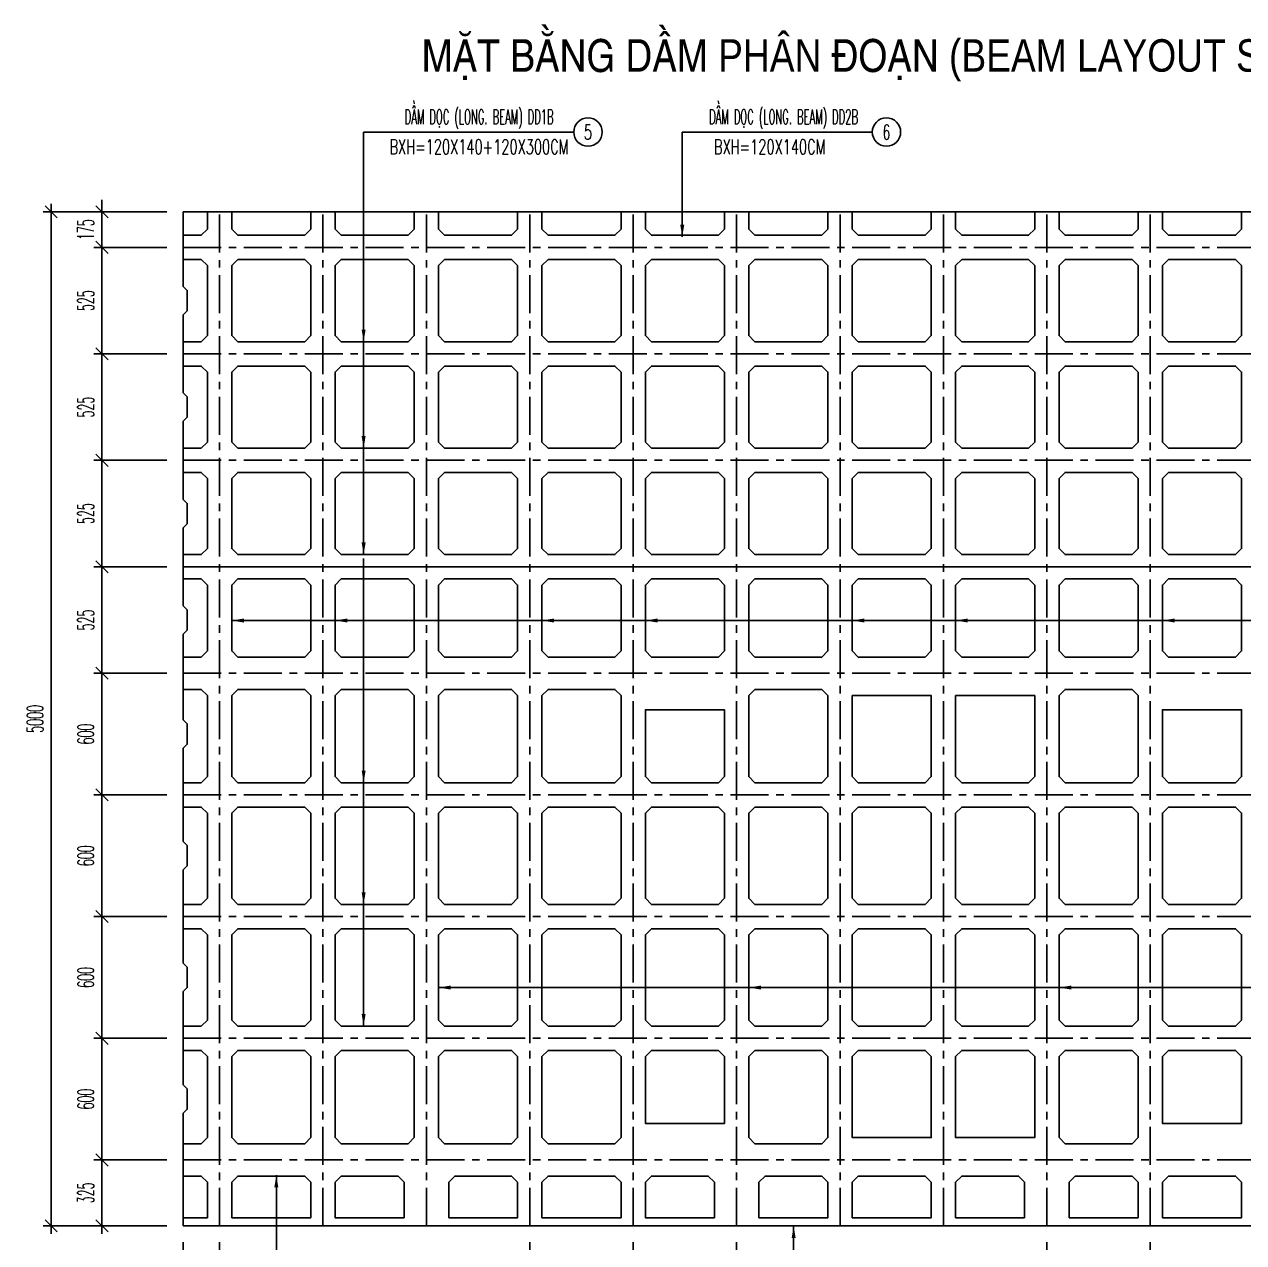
# Model space of a CAD drawing. Extents: x -687 to 941179, y -259 to 135874.
# Drawn here: x 809986 to 815998, y 95777 to 101784 of the extents above; entities that cross this region are included whole.
import ezdxf
from ezdxf.enums import TextEntityAlignment as Align

# ---------------------------------------------------------------- set-up
doc = ezdxf.new("R2010")
doc.units = 0
doc.header["$MEASUREMENT"] = 0
doc.header["$PDMODE"] = 3
doc.linetypes.add('CENTER', pattern=[2, 1.25, -0.25, 0.25, -0.25])
doc.layers.get('0').update_dxf_attribs({"color": 6, "linetype": 'CONTINUOUS'})
doc.layers.get('DEFPOINTS').update_dxf_attribs({"linetype": 'CONTINUOUS'})
for name, color, linetype in [('Khung', 1, 'CONTINUOUS'), ('Kich thuoc', 2, 'CONTINUOUS'), ('Net vang', 2, 'CONTINUOUS'), ('Text', 4, 'CONTINUOUS'), ('Tim', 8, 'CENTER')]:
    doc.layers.add(name, color=color, linetype=linetype)
doc.styles.add('Hung', font='Vharialn.ttf')
doc.styles.add('Kichthuoc', font='romans.shx', dxfattribs={"width": 0.5})
doc.styles.get("Standard").update_dxf_attribs({"font": 'vnsimpleh.shx', "width": 0.65})
doc.dimstyles.new('Dim 400', dxfattribs={"dimscale": 400, "dimtxt": 0.2, "dimasz": 0.15, "dimexe": 0.1, "dimexo": 0.2, "dimgap": 0.1, "dimtad": 1, "dimdec": 0, "dimlfac": -1, "dimzin": 0, "dimdsep": 46, "dimtxsty": 'Kichthuoc', "dimblk": 'OBLIQUE', "dimcen": 0.1, "dimdle": 0.1, "dimclrd": 2, "dimclre": 2, "dimclrt": 4, "dimadec": 0, "dimazin": 0, "dimtfac": 1, "dimtdec": 0, "dimtix": 1, "dimtmove": 2, "dimatfit": 3, "dimfxl": 1, "dimtolj": 1, "dimtzin": 0, "dimarcsym": 0})
doc.dimstyles.new('Le 400', dxfattribs={"dimscale": 400, "dimtxt": 0.2, "dimasz": 0.15, "dimexe": 0.1, "dimexo": 0.2, "dimgap": 0.1, "dimtad": 1, "dimdec": 0, "dimzin": 0, "dimdsep": 46, "dimtxsty": 'Kichthuoc', "dimblk": 'ARCHTICK', "dimcen": 0, "dimdle": 0.1, "dimclrd": 4, "dimclre": 4, "dimclrt": 256, "dimadec": 0, "dimazin": 0, "dimtfac": 1, "dimtdec": 0, "dimtix": 1, "dimtmove": 2, "dimatfit": 3, "dimfxl": 1, "dimtolj": 1, "dimtzin": 0, "dimarcsym": 0})

# ---------------------------------------------------------------- blocks, each defined once
blk = doc.blocks.new('_Oblique')
at = {"color": 0, "linetype": 'ByBlock', "lineweight": -2}
blk.add_line((-0.5, -0.5), (0.5, 0.5), dxfattribs=at)
blk = doc.blocks.new('*D264')
at = {"layer": 'DEFPOINTS', "color": 0}
for p in [(810948.1, 95859.3), (811458.1, 95437.8), (811458.1, 95178.2)]:
    blk.add_point(p, dxfattribs=at)
at = {"layer": 'Kich thuoc', "color": 2, "lineweight": -2}
for p, q in [((810948.1, 95779.3), (810948.1, 95138.2)), ((811458.1, 95357.8), (811458.1, 95138.2)), ((810908.1, 95178.2), (811498.1, 95178.2))]:
    blk.add_line(p, q, dxfattribs=at)
at = {"layer": 'Kich thuoc', "color": 2, "lineweight": -2, "xscale": 60, "yscale": 60, "zscale": 60, "rotation": 180}
blk.add_blockref('_Oblique', (810948.1, 95178.2), dxfattribs=at)
at = {"layer": 'Kich thuoc', "color": 2, "lineweight": -2, "xscale": 60, "yscale": 60, "zscale": 60}
blk.add_blockref('_Oblique', (811458.1, 95178.2), dxfattribs=at)
at = {"layer": 'Kich thuoc', "color": 4, "insert": (811203.1, 95258.2), "char_height": 80, "attachment_point": 5, "style": 'Kichthuoc'}
blk.add_mtext('\\A1;510', dxfattribs=at)
blk = doc.blocks.new('*D265')
at = {"layer": 'DEFPOINTS', "color": 0}
for p in [(810769.1, 95859.3), (810948.1, 95859.3), (810948.1, 95178.2)]:
    blk.add_point(p, dxfattribs=at)
at = {"layer": 'Kich thuoc', "color": 2, "lineweight": -2}
for p, q in [((810769.1, 95779.3), (810769.1, 95138.2)), ((810948.1, 95779.3), (810948.1, 95138.2)), ((810729.1, 95178.2), (810988.1, 95178.2))]:
    blk.add_line(p, q, dxfattribs=at)
at = {"layer": 'Kich thuoc', "color": 2, "lineweight": -2, "xscale": 60, "yscale": 60, "zscale": 60, "rotation": 180}
blk.add_blockref('_Oblique', (810769.1, 95178.2), dxfattribs=at)
at = {"layer": 'Kich thuoc', "color": 2, "lineweight": -2, "xscale": 60, "yscale": 60, "zscale": 60}
blk.add_blockref('_Oblique', (810948.1, 95178.2), dxfattribs=at)
at = {"layer": 'Kich thuoc', "color": 4, "insert": (810858.6, 95258.2), "char_height": 80, "attachment_point": 5, "style": 'Kichthuoc'}
blk.add_mtext('\\A1;179', dxfattribs=at)
blk = doc.blocks.new('*D267')
at = {"layer": 'DEFPOINTS', "color": 0}
for p in [(812478.1, 95859.3), (811968.1, 95437.8), (812478.1, 95178.2)]:
    blk.add_point(p, dxfattribs=at)
at = {"layer": 'Kich thuoc', "color": 2, "lineweight": -2}
for p, q in [((812478.1, 95779.3), (812478.1, 95138.2)), ((811968.1, 95357.8), (811968.1, 95138.2)), ((811928.1, 95178.2), (812518.1, 95178.2))]:
    blk.add_line(p, q, dxfattribs=at)
at = {"layer": 'Kich thuoc', "color": 2, "lineweight": -2, "xscale": 60, "yscale": 60, "zscale": 60, "rotation": 180}
blk.add_blockref('_Oblique', (811968.1, 95178.2), dxfattribs=at)
at = {"layer": 'Kich thuoc', "color": 2, "lineweight": -2, "xscale": 60, "yscale": 60, "zscale": 60}
blk.add_blockref('_Oblique', (812478.1, 95178.2), dxfattribs=at)
at = {"layer": 'Kich thuoc', "color": 4, "insert": (812223.1, 95258.2), "char_height": 80, "attachment_point": 5, "style": 'Kichthuoc'}
blk.add_mtext('\\A1;510', dxfattribs=at)
blk = doc.blocks.new('*D268')
at = {"layer": 'DEFPOINTS', "color": 0}
for p in [(812478.1, 95859.3), (812988.1, 95859.3), (812988.1, 95178.2)]:
    blk.add_point(p, dxfattribs=at)
at = {"layer": 'Kich thuoc', "color": 2, "lineweight": -2}
for p, q in [((812478.1, 95779.3), (812478.1, 95138.2)), ((812988.1, 95779.3), (812988.1, 95138.2)), ((812438.1, 95178.2), (813028.1, 95178.2))]:
    blk.add_line(p, q, dxfattribs=at)
at = {"layer": 'Kich thuoc', "color": 2, "lineweight": -2, "xscale": 60, "yscale": 60, "zscale": 60, "rotation": 180}
blk.add_blockref('_Oblique', (812478.1, 95178.2), dxfattribs=at)
at = {"layer": 'Kich thuoc', "color": 2, "lineweight": -2, "xscale": 60, "yscale": 60, "zscale": 60}
blk.add_blockref('_Oblique', (812988.1, 95178.2), dxfattribs=at)
at = {"layer": 'Kich thuoc', "color": 4, "insert": (812733.1, 95258.2), "char_height": 80, "attachment_point": 5, "style": 'Kichthuoc'}
blk.add_mtext('\\A1;510', dxfattribs=at)
blk = doc.blocks.new('*D269')
at = {"layer": 'DEFPOINTS', "color": 0}
for p in [(812988.1, 95859.3), (813498.1, 95859.3), (813498.1, 95178.2)]:
    blk.add_point(p, dxfattribs=at)
at = {"layer": 'Kich thuoc', "color": 2, "lineweight": -2}
for p, q in [((812988.1, 95779.3), (812988.1, 95138.2)), ((813498.1, 95779.3), (813498.1, 95138.2)), ((812948.1, 95178.2), (813538.1, 95178.2))]:
    blk.add_line(p, q, dxfattribs=at)
at = {"layer": 'Kich thuoc', "color": 2, "lineweight": -2, "xscale": 60, "yscale": 60, "zscale": 60, "rotation": 180}
blk.add_blockref('_Oblique', (812988.1, 95178.2), dxfattribs=at)
at = {"layer": 'Kich thuoc', "color": 2, "lineweight": -2, "xscale": 60, "yscale": 60, "zscale": 60}
blk.add_blockref('_Oblique', (813498.1, 95178.2), dxfattribs=at)
at = {"layer": 'Kich thuoc', "color": 4, "insert": (813243.1, 95258.2), "char_height": 80, "attachment_point": 5, "style": 'Kichthuoc'}
blk.add_mtext('\\A1;510', dxfattribs=at)
blk = doc.blocks.new('*D270')
at = {"layer": 'DEFPOINTS', "color": 0}
for p in [(813498.1, 95859.3), (814008.1, 95437.8), (814008.1, 95178.2)]:
    blk.add_point(p, dxfattribs=at)
at = {"layer": 'Kich thuoc', "color": 2, "lineweight": -2}
for p, q in [((813498.1, 95779.3), (813498.1, 95138.2)), ((814008.1, 95357.8), (814008.1, 95138.2)), ((813458.1, 95178.2), (814048.1, 95178.2))]:
    blk.add_line(p, q, dxfattribs=at)
at = {"layer": 'Kich thuoc', "color": 2, "lineweight": -2, "xscale": 60, "yscale": 60, "zscale": 60, "rotation": 180}
blk.add_blockref('_Oblique', (813498.1, 95178.2), dxfattribs=at)
at = {"layer": 'Kich thuoc', "color": 2, "lineweight": -2, "xscale": 60, "yscale": 60, "zscale": 60}
blk.add_blockref('_Oblique', (814008.1, 95178.2), dxfattribs=at)
at = {"layer": 'Kich thuoc', "color": 4, "insert": (813753.1, 95258.2), "char_height": 80, "attachment_point": 5, "style": 'Kichthuoc'}
blk.add_mtext('\\A1;510', dxfattribs=at)
blk = doc.blocks.new('*D273')
at = {"layer": 'DEFPOINTS', "color": 0}
for p in [(815028.1, 95859.3), (815538.1, 95859.3), (815538.1, 95178.2)]:
    blk.add_point(p, dxfattribs=at)
at = {"layer": 'Kich thuoc', "color": 2, "lineweight": -2}
for p, q in [((815028.1, 95779.3), (815028.1, 95138.2)), ((815538.1, 95779.3), (815538.1, 95138.2)), ((814988.1, 95178.2), (815578.1, 95178.2))]:
    blk.add_line(p, q, dxfattribs=at)
at = {"layer": 'Kich thuoc', "color": 2, "lineweight": -2, "xscale": 60, "yscale": 60, "zscale": 60, "rotation": 180}
blk.add_blockref('_Oblique', (815028.1, 95178.2), dxfattribs=at)
at = {"layer": 'Kich thuoc', "color": 2, "lineweight": -2, "xscale": 60, "yscale": 60, "zscale": 60}
blk.add_blockref('_Oblique', (815538.1, 95178.2), dxfattribs=at)
at = {"layer": 'Kich thuoc', "color": 4, "insert": (815283.1, 95258.2), "char_height": 80, "attachment_point": 5, "style": 'Kichthuoc'}
blk.add_mtext('\\A1;510', dxfattribs=at)
blk = doc.blocks.new('*D274')
at = {"layer": 'DEFPOINTS', "color": 0}
for p in [(815538.1, 95859.3), (816048.1, 95859.3), (816048.1, 95178.2)]:
    blk.add_point(p, dxfattribs=at)
at = {"layer": 'Kich thuoc', "color": 2, "lineweight": -2}
for p, q in [((815538.1, 95779.3), (815538.1, 95138.2)), ((816048.1, 95779.3), (816048.1, 95138.2)), ((815498.1, 95178.2), (816088.1, 95178.2))]:
    blk.add_line(p, q, dxfattribs=at)
at = {"layer": 'Kich thuoc', "color": 2, "lineweight": -2, "xscale": 60, "yscale": 60, "zscale": 60, "rotation": 180}
blk.add_blockref('_Oblique', (815538.1, 95178.2), dxfattribs=at)
at = {"layer": 'Kich thuoc', "color": 2, "lineweight": -2, "xscale": 60, "yscale": 60, "zscale": 60}
blk.add_blockref('_Oblique', (816048.1, 95178.2), dxfattribs=at)
at = {"layer": 'Kich thuoc', "color": 4, "insert": (815793.1, 95258.2), "char_height": 80, "attachment_point": 5, "style": 'Kichthuoc'}
blk.add_mtext('\\A1;510', dxfattribs=at)
blk = doc.blocks.new('*D263')
at = {"layer": 'DEFPOINTS', "color": 0}
for p in [(810769.1, 95859.3), (818268.1, 95859.3), (818268.1, 94928.2)]:
    blk.add_point(p, dxfattribs=at)
at = {"layer": 'Kich thuoc', "color": 2, "lineweight": -2}
for p, q in [((810769.1, 95779.3), (810769.1, 94888.2)), ((818268.1, 95779.3), (818268.1, 94888.2)), ((810729.1, 94928.2), (818308.1, 94928.2))]:
    blk.add_line(p, q, dxfattribs=at)
at = {"layer": 'Kich thuoc', "color": 2, "lineweight": -2, "xscale": 60, "yscale": 60, "zscale": 60, "rotation": 180}
blk.add_blockref('_Oblique', (810769.1, 94928.2), dxfattribs=at)
at = {"layer": 'Kich thuoc', "color": 2, "lineweight": -2, "xscale": 60, "yscale": 60, "zscale": 60}
blk.add_blockref('_Oblique', (818268.1, 94928.2), dxfattribs=at)
at = {"layer": 'Kich thuoc', "color": 4, "insert": (814518.6, 95008.2), "char_height": 80, "attachment_point": 5, "style": 'Kichthuoc'}
blk.add_mtext('\\A1;7499', dxfattribs=at)
blk = doc.blocks.new('_ArchTick')
at = {"color": 0, "linetype": 'ByBlock', "const_width": 0.15}
blk.add_lwpolyline([(-0.5, -0.5), (0.5, 0.5)], dxfattribs=at)
blk = doc.blocks.new('*D275')
at = {"layer": 'DEFPOINTS', "color": 0}
for p in [(810118.1, 100859.3), (810768.1, 100859.3), (810768.1, 95859.3)]:
    blk.add_point(p, dxfattribs=at)
at = {"layer": 'Kich thuoc', "color": 2, "lineweight": -2}
for p, q in [((810118.1, 95819.3), (810118.1, 100899.3)), ((810688.1, 100859.3), (810078.1, 100859.3)), ((810688.1, 95859.3), (810078.1, 95859.3))]:
    blk.add_line(p, q, dxfattribs=at)
at = {"layer": 'Kich thuoc', "color": 2, "lineweight": -2, "xscale": 60, "yscale": 60, "zscale": 60}
for p, rotation in [((810118.1, 100859.3), 90), ((810118.1, 95859.3), 270)]:
    blk.add_blockref('_Oblique', p, dxfattribs=dict(at, rotation=rotation))
at = {"layer": 'Kich thuoc', "color": 4, "insert": (810038.1, 98359.3), "char_height": 80, "attachment_point": 5, "rotation": 90, "style": 'Kichthuoc'}
blk.add_mtext('\\A1;5000', dxfattribs=at)
blk = doc.blocks.new('*D276')
at = {"layer": 'DEFPOINTS', "color": 0}
for p in [(810368.1, 100859.3), (810768.1, 100859.3), (810768.1, 100684.3)]:
    blk.add_point(p, dxfattribs=at)
at = {"layer": 'Kich thuoc', "color": 2, "lineweight": -2}
for p, q in [((810368.1, 100859.3), (810368.1, 100919.3)), ((810688.1, 100859.3), (810328.1, 100859.3)), ((810368.1, 100684.3), (810368.1, 100859.3)), ((810688.1, 100684.3), (810328.1, 100684.3)), ((810368.1, 100684.3), (810368.1, 100624.3))]:
    blk.add_line(p, q, dxfattribs=at)
at = {"layer": 'Kich thuoc', "color": 2, "lineweight": -2, "xscale": 60, "yscale": 60, "zscale": 60}
for p, rotation in [((810368.1, 100859.3), 270), ((810368.1, 100684.3), 90)]:
    blk.add_blockref('_Oblique', p, dxfattribs=dict(at, rotation=rotation))
at = {"layer": 'Kich thuoc', "color": 4, "insert": (810288.1, 100771.8), "char_height": 80, "attachment_point": 5, "rotation": 90, "style": 'Kichthuoc'}
blk.add_mtext('\\A1;175', dxfattribs=at)
blk = doc.blocks.new('*D277')
at = {"layer": 'DEFPOINTS', "color": 0}
for p in [(810368.1, 100684.3), (810768.1, 100684.3), (810768.1, 100159.3)]:
    blk.add_point(p, dxfattribs=at)
at = {"layer": 'Kich thuoc', "color": 2, "lineweight": -2}
for p, q in [((810368.1, 100119.3), (810368.1, 100724.3)), ((810688.1, 100684.3), (810328.1, 100684.3)), ((810688.1, 100159.3), (810328.1, 100159.3))]:
    blk.add_line(p, q, dxfattribs=at)
at = {"layer": 'Kich thuoc', "color": 2, "lineweight": -2, "xscale": 60, "yscale": 60, "zscale": 60}
for p, rotation in [((810368.1, 100684.3), 90), ((810368.1, 100159.3), 270)]:
    blk.add_blockref('_Oblique', p, dxfattribs=dict(at, rotation=rotation))
at = {"layer": 'Kich thuoc', "color": 4, "insert": (810288.1, 100421.8), "char_height": 80, "attachment_point": 5, "rotation": 90, "style": 'Kichthuoc'}
blk.add_mtext('\\A1;525', dxfattribs=at)
blk = doc.blocks.new('*D278')
at = {"layer": 'DEFPOINTS', "color": 0}
for p in [(810368.1, 100159.3), (810768.1, 100159.3), (810768.1, 99634.3)]:
    blk.add_point(p, dxfattribs=at)
at = {"layer": 'Kich thuoc', "color": 2, "lineweight": -2}
for p, q in [((810368.1, 99594.3), (810368.1, 100199.3)), ((810688.1, 100159.3), (810328.1, 100159.3)), ((810688.1, 99634.3), (810328.1, 99634.3))]:
    blk.add_line(p, q, dxfattribs=at)
at = {"layer": 'Kich thuoc', "color": 2, "lineweight": -2, "xscale": 60, "yscale": 60, "zscale": 60}
for p, rotation in [((810368.1, 100159.3), 90), ((810368.1, 99634.3), 270)]:
    blk.add_blockref('_Oblique', p, dxfattribs=dict(at, rotation=rotation))
at = {"layer": 'Kich thuoc', "color": 4, "insert": (810288.1, 99896.8), "char_height": 80, "attachment_point": 5, "rotation": 90, "style": 'Kichthuoc'}
blk.add_mtext('\\A1;525', dxfattribs=at)
blk = doc.blocks.new('*D279')
at = {"layer": 'DEFPOINTS', "color": 0}
for p in [(810368.1, 99634.3), (810768.1, 99634.3), (810768.1, 99109.3)]:
    blk.add_point(p, dxfattribs=at)
at = {"layer": 'Kich thuoc', "color": 2, "lineweight": -2}
for p, q in [((810688.1, 99634.3), (810328.1, 99634.3)), ((810368.1, 99069.3), (810368.1, 99674.3)), ((810688.1, 99109.3), (810328.1, 99109.3))]:
    blk.add_line(p, q, dxfattribs=at)
at = {"layer": 'Kich thuoc', "color": 2, "lineweight": -2, "xscale": 60, "yscale": 60, "zscale": 60}
for p, rotation in [((810368.1, 99634.3), 90), ((810368.1, 99109.3), 270)]:
    blk.add_blockref('_Oblique', p, dxfattribs=dict(at, rotation=rotation))
at = {"layer": 'Kich thuoc', "color": 4, "insert": (810288.1, 99371.8), "char_height": 80, "attachment_point": 5, "rotation": 90, "style": 'Kichthuoc'}
blk.add_mtext('\\A1;525', dxfattribs=at)
blk = doc.blocks.new('*D280')
at = {"layer": 'DEFPOINTS', "color": 0}
for p in [(810368.1, 98584.3), (810768.1, 98584.3), (810768.1, 97984.3)]:
    blk.add_point(p, dxfattribs=at)
at = {"layer": 'Kich thuoc', "color": 2, "lineweight": -2}
for p, q in [((810368.1, 97944.3), (810368.1, 98624.3)), ((810688.1, 98584.3), (810328.1, 98584.3)), ((810688.1, 97984.3), (810328.1, 97984.3))]:
    blk.add_line(p, q, dxfattribs=at)
at = {"layer": 'Kich thuoc', "color": 2, "lineweight": -2, "xscale": 60, "yscale": 60, "zscale": 60}
for p, rotation in [((810368.1, 98584.3), 90), ((810368.1, 97984.3), 270)]:
    blk.add_blockref('_Oblique', p, dxfattribs=dict(at, rotation=rotation))
at = {"layer": 'Kich thuoc', "color": 4, "insert": (810288.1, 98284.3), "char_height": 80, "attachment_point": 5, "rotation": 90, "style": 'Kichthuoc'}
blk.add_mtext('\\A1;600', dxfattribs=at)
blk = doc.blocks.new('*D281')
at = {"layer": 'DEFPOINTS', "color": 0}
for p in [(810368.1, 97984.3), (810768.1, 97984.3), (810768.1, 97384.3)]:
    blk.add_point(p, dxfattribs=at)
at = {"layer": 'Kich thuoc', "color": 2, "lineweight": -2}
for p, q in [((810368.1, 97344.3), (810368.1, 98024.3)), ((810688.1, 97984.3), (810328.1, 97984.3)), ((810688.1, 97384.3), (810328.1, 97384.3))]:
    blk.add_line(p, q, dxfattribs=at)
at = {"layer": 'Kich thuoc', "color": 2, "lineweight": -2, "xscale": 60, "yscale": 60, "zscale": 60}
for p, rotation in [((810368.1, 97984.3), 90), ((810368.1, 97384.3), 270)]:
    blk.add_blockref('_Oblique', p, dxfattribs=dict(at, rotation=rotation))
at = {"layer": 'Kich thuoc', "color": 4, "insert": (810288.1, 97684.3), "char_height": 80, "attachment_point": 5, "rotation": 90, "style": 'Kichthuoc'}
blk.add_mtext('\\A1;600', dxfattribs=at)
blk = doc.blocks.new('*D282')
at = {"layer": 'DEFPOINTS', "color": 0}
for p in [(810368.1, 97384.3), (810768.1, 97384.3), (810768.1, 96784.3)]:
    blk.add_point(p, dxfattribs=at)
at = {"layer": 'Kich thuoc', "color": 2, "lineweight": -2}
for p, q in [((810368.1, 96744.3), (810368.1, 97424.3)), ((810688.1, 97384.3), (810328.1, 97384.3)), ((810688.1, 96784.3), (810328.1, 96784.3))]:
    blk.add_line(p, q, dxfattribs=at)
at = {"layer": 'Kich thuoc', "color": 2, "lineweight": -2, "xscale": 60, "yscale": 60, "zscale": 60}
for p, rotation in [((810368.1, 97384.3), 90), ((810368.1, 96784.3), 270)]:
    blk.add_blockref('_Oblique', p, dxfattribs=dict(at, rotation=rotation))
at = {"layer": 'Kich thuoc', "color": 4, "insert": (810288.1, 97084.3), "char_height": 80, "attachment_point": 5, "rotation": 90, "style": 'Kichthuoc'}
blk.add_mtext('\\A1;600', dxfattribs=at)
blk = doc.blocks.new('*D283')
at = {"layer": 'DEFPOINTS', "color": 0}
for p in [(810368.1, 96784.3), (810768.1, 96784.3), (810768.1, 96184.3)]:
    blk.add_point(p, dxfattribs=at)
at = {"layer": 'Kich thuoc', "color": 2, "lineweight": -2}
for p, q in [((810368.1, 96144.3), (810368.1, 96824.3)), ((810688.1, 96784.3), (810328.1, 96784.3)), ((810688.1, 96184.3), (810328.1, 96184.3))]:
    blk.add_line(p, q, dxfattribs=at)
at = {"layer": 'Kich thuoc', "color": 2, "lineweight": -2, "xscale": 60, "yscale": 60, "zscale": 60}
for p, rotation in [((810368.1, 96784.3), 90), ((810368.1, 96184.3), 270)]:
    blk.add_blockref('_Oblique', p, dxfattribs=dict(at, rotation=rotation))
at = {"layer": 'Kich thuoc', "color": 4, "insert": (810288.1, 96484.3), "char_height": 80, "attachment_point": 5, "rotation": 90, "style": 'Kichthuoc'}
blk.add_mtext('\\A1;600', dxfattribs=at)
blk = doc.blocks.new('*D284')
at = {"layer": 'DEFPOINTS', "color": 0}
for p in [(810368.1, 96184.3), (810768.1, 96184.3), (810768.1, 95859.3)]:
    blk.add_point(p, dxfattribs=at)
at = {"layer": 'Kich thuoc', "color": 2, "lineweight": -2}
for p, q in [((810368.1, 95819.3), (810368.1, 96224.3)), ((810688.1, 96184.3), (810328.1, 96184.3)), ((810688.1, 95859.3), (810328.1, 95859.3))]:
    blk.add_line(p, q, dxfattribs=at)
at = {"layer": 'Kich thuoc', "color": 2, "lineweight": -2, "xscale": 60, "yscale": 60, "zscale": 60}
for p, rotation in [((810368.1, 96184.3), 90), ((810368.1, 95859.3), 270)]:
    blk.add_blockref('_Oblique', p, dxfattribs=dict(at, rotation=rotation))
at = {"layer": 'Kich thuoc', "color": 4, "insert": (810288.1, 96021.8), "char_height": 80, "attachment_point": 5, "rotation": 90, "style": 'Kichthuoc'}
blk.add_mtext('\\A1;325', dxfattribs=at)
blk = doc.blocks.new('*D285')
at = {"layer": 'DEFPOINTS', "color": 0}
for p in [(810768.1, 99109.3), (810368.1, 98584.3), (810768.1, 98584.3)]:
    blk.add_point(p, dxfattribs=at)
at = {"layer": 'Kich thuoc', "color": 2, "lineweight": -2}
for p, q in [((810368.1, 99149.3), (810368.1, 98544.3)), ((810688.1, 99109.3), (810328.1, 99109.3)), ((810688.1, 98584.3), (810328.1, 98584.3))]:
    blk.add_line(p, q, dxfattribs=at)
at = {"layer": 'Kich thuoc', "color": 2, "lineweight": -2, "xscale": 60, "yscale": 60, "zscale": 60}
for p, rotation in [((810368.1, 99109.3), 90), ((810368.1, 98584.3), 270)]:
    blk.add_blockref('_Oblique', p, dxfattribs=dict(at, rotation=rotation))
at = {"layer": 'Kich thuoc', "color": 4, "insert": (810288.1, 98846.8), "char_height": 80, "attachment_point": 5, "rotation": 90, "style": 'Kichthuoc'}
blk.add_mtext('\\A1;525', dxfattribs=at)

msp = doc.modelspace()

# ---------------------------------------------------------------- linework, layer by layer
for points in [[(810769.1, 100744.3), (810769.1, 100744.3), (810858.1, 100744.3), (810888.1, 100774.3), (810888.1, 100859.3)], [(811008.1, 100859.3), (811008.1, 100774.3), (811038.1, 100744.3), (811368.1, 100744.3), (811398.1, 100774.3), (811398.1, 100859.3)], [(811518.1, 100859.3), (811518.1, 100774.3), (811548.1, 100744.3), (811878.1, 100744.3), (811908.1, 100774.3), (811908.1, 100859.3)], [(812028.1, 100859.3), (812028.1, 100774.3), (812058.1, 100744.3), (812388.1, 100744.3), (812418.1, 100774.3), (812418.1, 100859.3)], [(812538.1, 100859.3), (812538.1, 100774.3), (812568.1, 100744.3), (812898.1, 100744.3), (812928.1, 100774.3), (812928.1, 100859.3)], [(813048.1, 100859.3), (813048.1, 100774.3), (813078.1, 100744.3), (813408.1, 100744.3), (813438.1, 100774.3), (813438.1, 100859.3)], [(813558.1, 100859.3), (813558.1, 100774.3), (813588.1, 100744.3), (813918.1, 100744.3), (813948.1, 100774.3), (813948.1, 100859.3)], [(814068.1, 100859.3), (814068.1, 100774.3), (814098.1, 100744.3), (814428.1, 100744.3), (814458.1, 100774.3), (814458.1, 100859.3)], [(814578.1, 100859.3), (814578.1, 100774.3), (814608.1, 100744.3), (814938.1, 100744.3), (814968.1, 100774.3), (814968.1, 100859.3)], [(815088.1, 100859.3), (815088.1, 100774.3), (815118.1, 100744.3), (815448.1, 100744.3), (815478.1, 100774.3), (815478.1, 100859.3)], [(815598.1, 100859.3), (815598.1, 100774.3), (815628.1, 100744.3), (815958.1, 100744.3), (815988.1, 100774.3), (815988.1, 100859.3)], [(810769.1, 100624.3), (810769.1, 100624.3), (810858.1, 100624.3), (810888.1, 100594.3), (810888.1, 100249.3), (810858.1, 100219.3), (810769.1, 100219.3)], [(810769.1, 100099.3), (810858.1, 100099.3), (810888.1, 100069.3), (810888.1, 99724.3), (810858.1, 99694.3), (810769.1, 99694.3)], [(810769.1, 99169.3), (810858.1, 99169.3), (810888.1, 99199.3), (810888.1, 99544.3), (810858.1, 99574.3), (810769.1, 99574.3)], [(810769.1, 99049.3), (810858.1, 99049.3), (810888.1, 99019.3), (810888.1, 98694.3), (810858.1, 98664.3), (810769.1, 98664.3)], [(810769.1, 98504.3), (810858.1, 98504.3), (810888.1, 98474.3), (810888.1, 98074.3), (810858.1, 98044.3), (810769.1, 98044.3)], [(810769.1, 97924.3), (810858.1, 97924.3), (810888.1, 97894.3), (810888.1, 97474.3), (810858.1, 97444.3), (810769.1, 97444.3)], [(810769.1, 97324.3), (810858.1, 97324.3), (810888.1, 97294.3), (810888.1, 96874.3), (810858.1, 96844.3), (810769.1, 96844.3)], [(810769.1, 96724.3), (810858.1, 96724.3), (810888.1, 96694.3), (810888.1, 96294.3), (810858.1, 96264.3), (810769.1, 96264.3)], [(811908.1, 96294.3), (811908.1, 96694.3), (811878.1, 96724.3), (811548.1, 96724.3), (811518.1, 96694.3), (811518.1, 96294.3), (811548.1, 96264.3), (811878.1, 96264.3), (811878.1, 96264.3), (811908.1, 96294.3)], [(812028.1, 96294.3), (812028.1, 96694.3), (812058.1, 96724.3), (812388.1, 96724.3), (812418.1, 96694.3), (812418.1, 96294.3), (812388.1, 96264.3), (812058.1, 96264.3), (812058.1, 96264.3), (812028.1, 96294.3)], [(813438.1, 96374.3), (813438.1, 96694.3), (813408.1, 96724.3), (813078.1, 96724.3), (813048.1, 96694.3), (813048.1, 96364.3), (813078.1, 96364.3), (813438.1, 96364.3), (813438.1, 96364.3), (813438.1, 96374.3)], [(813558.1, 96294.3), (813558.1, 96694.3), (813588.1, 96724.3), (813918.1, 96724.3), (813948.1, 96694.3), (813948.1, 96294.3), (813918.1, 96264.3), (813588.1, 96264.3), (813588.1, 96264.3), (813558.1, 96294.3)], [(814968.1, 96294.3), (814968.1, 96694.3), (814938.1, 96724.3), (814608.1, 96724.3), (814578.1, 96694.3), (814578.1, 96294.3), (814608.1, 96294.3), (814918.1, 96294.3), (814968.1, 96294.3), (814968.1, 96294.3)], [(815088.1, 96294.3), (815088.1, 96694.3), (815118.1, 96724.3), (815448.1, 96724.3), (815478.1, 96694.3), (815478.1, 96294.3), (815448.1, 96264.3), (815118.1, 96264.3), (815118.1, 96264.3), (815088.1, 96294.3)], [(810769.1, 96104.3), (810858.1, 96104.3), (810888.1, 96074.3), (810888.1, 95899.3), (810769.1, 95899.3)], [(811008.1, 95899.3), (811398.1, 95899.3), (811398.1, 96074.3), (811368.1, 96104.3), (811038.1, 96104.3), (811008.1, 96074.3), (811008.1, 95899.3)], [(811858.1, 95899.3), (811518.1, 95899.3), (811518.1, 96074.3), (811548.1, 96104.3), (811828.1, 96104.3), (811858.1, 96074.3), (811858.1, 95899.3)], [(812078.1, 95899.3), (812418.1, 95899.3), (812418.1, 96074.3), (812388.1, 96104.3), (812108.1, 96104.3), (812078.1, 96074.3), (812078.1, 95899.3)], [(812538.1, 95899.3), (812928.1, 95899.3), (812928.1, 96074.3), (812898.1, 96104.3), (812568.1, 96104.3), (812538.1, 96074.3), (812538.1, 95899.3)], [(813388.1, 95899.3), (813048.1, 95899.3), (813048.1, 96074.3), (813078.1, 96104.3), (813358.1, 96104.3), (813388.1, 96074.3), (813388.1, 95899.3)], [(813608.1, 95899.3), (813948.1, 95899.3), (813948.1, 96074.3), (813918.1, 96104.3), (813638.1, 96104.3), (813608.1, 96074.3), (813608.1, 95899.3)], [(814068.1, 95899.3), (814458.1, 95899.3), (814458.1, 96074.3), (814428.1, 96104.3), (814098.1, 96104.3), (814068.1, 96074.3), (814068.1, 95899.3)], [(814918.1, 95899.3), (814578.1, 95899.3), (814578.1, 96074.3), (814608.1, 96104.3), (814888.1, 96104.3), (814918.1, 96074.3), (814918.1, 95899.3)], [(815138.1, 95899.3), (815478.1, 95899.3), (815478.1, 96074.3), (815448.1, 96104.3), (815168.1, 96104.3), (815138.1, 96074.3), (815138.1, 95899.3)], [(815598.1, 95899.3), (815988.1, 95899.3), (815988.1, 96074.3), (815958.1, 96104.3), (815628.1, 96104.3), (815598.1, 96074.3), (815598.1, 95899.3)]]:
    msp.add_lwpolyline(points)
for points in [[(811368.1, 100219.3), (811038.1, 100219.3), (811008.1, 100249.3), (811008.1, 100594.3), (811038.1, 100624.3), (811368.1, 100624.3), (811398.1, 100594.3), (811398.1, 100249.3)], [(811878.1, 100219.3), (811548.1, 100219.3), (811518.1, 100249.3), (811518.1, 100594.3), (811548.1, 100624.3), (811878.1, 100624.3), (811908.1, 100594.3), (811908.1, 100249.3)], [(812388.1, 100219.3), (812058.1, 100219.3), (812028.1, 100249.3), (812028.1, 100594.3), (812058.1, 100624.3), (812388.1, 100624.3), (812418.1, 100594.3), (812418.1, 100249.3)], [(812898.1, 100219.3), (812568.1, 100219.3), (812538.1, 100249.3), (812538.1, 100594.3), (812568.1, 100624.3), (812898.1, 100624.3), (812928.1, 100594.3), (812928.1, 100249.3)], [(813408.1, 100219.3), (813078.1, 100219.3), (813048.1, 100249.3), (813048.1, 100594.3), (813078.1, 100624.3), (813408.1, 100624.3), (813438.1, 100594.3), (813438.1, 100249.3)], [(813918.1, 100219.3), (813588.1, 100219.3), (813558.1, 100249.3), (813558.1, 100594.3), (813588.1, 100624.3), (813918.1, 100624.3), (813948.1, 100594.3), (813948.1, 100249.3)], [(814428.1, 100219.3), (814098.1, 100219.3), (814068.1, 100249.3), (814068.1, 100594.3), (814098.1, 100624.3), (814428.1, 100624.3), (814458.1, 100594.3), (814458.1, 100249.3)], [(814938.1, 100219.3), (814608.1, 100219.3), (814578.1, 100249.3), (814578.1, 100594.3), (814608.1, 100624.3), (814938.1, 100624.3), (814968.1, 100594.3), (814968.1, 100249.3)], [(815448.1, 100219.3), (815118.1, 100219.3), (815088.1, 100249.3), (815088.1, 100594.3), (815118.1, 100624.3), (815448.1, 100624.3), (815478.1, 100594.3), (815478.1, 100249.3)], [(815958.1, 100219.3), (815628.1, 100219.3), (815598.1, 100249.3), (815598.1, 100594.3), (815628.1, 100624.3), (815958.1, 100624.3), (815988.1, 100594.3), (815988.1, 100249.3)], [(811368.1, 99694.3), (811038.1, 99694.3), (811008.1, 99724.3), (811008.1, 100069.3), (811038.1, 100099.3), (811368.1, 100099.3), (811398.1, 100069.3), (811398.1, 99724.3)], [(811878.1, 99694.3), (811548.1, 99694.3), (811518.1, 99724.3), (811518.1, 100069.3), (811548.1, 100099.3), (811878.1, 100099.3), (811908.1, 100069.3), (811908.1, 99724.3)], [(812388.1, 99694.3), (812058.1, 99694.3), (812028.1, 99724.3), (812028.1, 100069.3), (812058.1, 100099.3), (812388.1, 100099.3), (812418.1, 100069.3), (812418.1, 99724.3)], [(812898.1, 99694.3), (812568.1, 99694.3), (812538.1, 99724.3), (812538.1, 100069.3), (812568.1, 100099.3), (812898.1, 100099.3), (812928.1, 100069.3), (812928.1, 99724.3)], [(813408.1, 99694.3), (813078.1, 99694.3), (813048.1, 99724.3), (813048.1, 100069.3), (813078.1, 100099.3), (813408.1, 100099.3), (813438.1, 100069.3), (813438.1, 99724.3)], [(813918.1, 99694.3), (813588.1, 99694.3), (813558.1, 99724.3), (813558.1, 100069.3), (813588.1, 100099.3), (813918.1, 100099.3), (813948.1, 100069.3), (813948.1, 99724.3)], [(814428.1, 99694.3), (814098.1, 99694.3), (814068.1, 99724.3), (814068.1, 100069.3), (814098.1, 100099.3), (814428.1, 100099.3), (814458.1, 100069.3), (814458.1, 99724.3)], [(814938.1, 99694.3), (814608.1, 99694.3), (814578.1, 99724.3), (814578.1, 100069.3), (814608.1, 100099.3), (814938.1, 100099.3), (814968.1, 100069.3), (814968.1, 99724.3)], [(815448.1, 99694.3), (815118.1, 99694.3), (815088.1, 99724.3), (815088.1, 100069.3), (815118.1, 100099.3), (815448.1, 100099.3), (815478.1, 100069.3), (815478.1, 99724.3)], [(815958.1, 99694.3), (815628.1, 99694.3), (815598.1, 99724.3), (815598.1, 100069.3), (815628.1, 100099.3), (815958.1, 100099.3), (815988.1, 100069.3), (815988.1, 99724.3)], [(811368.1, 99574.3), (811038.1, 99574.3), (811008.1, 99544.3), (811008.1, 99199.3), (811038.1, 99169.3), (811368.1, 99169.3), (811398.1, 99199.3), (811398.1, 99544.3)], [(811878.1, 99574.3), (811548.1, 99574.3), (811518.1, 99544.3), (811518.1, 99199.3), (811548.1, 99169.3), (811878.1, 99169.3), (811908.1, 99199.3), (811908.1, 99544.3)], [(812388.1, 99574.3), (812058.1, 99574.3), (812028.1, 99544.3), (812028.1, 99199.3), (812058.1, 99169.3), (812388.1, 99169.3), (812418.1, 99199.3), (812418.1, 99544.3)], [(812898.1, 99574.3), (812568.1, 99574.3), (812538.1, 99544.3), (812538.1, 99199.3), (812568.1, 99169.3), (812898.1, 99169.3), (812928.1, 99199.3), (812928.1, 99544.3)], [(813408.1, 99574.3), (813078.1, 99574.3), (813048.1, 99544.3), (813048.1, 99199.3), (813078.1, 99169.3), (813408.1, 99169.3), (813438.1, 99199.3), (813438.1, 99544.3)], [(813918.1, 99574.3), (813588.1, 99574.3), (813558.1, 99544.3), (813558.1, 99199.3), (813588.1, 99169.3), (813918.1, 99169.3), (813948.1, 99199.3), (813948.1, 99544.3)], [(814428.1, 99574.3), (814098.1, 99574.3), (814068.1, 99544.3), (814068.1, 99199.3), (814098.1, 99169.3), (814428.1, 99169.3), (814458.1, 99199.3), (814458.1, 99544.3)], [(814938.1, 99574.3), (814608.1, 99574.3), (814578.1, 99544.3), (814578.1, 99199.3), (814608.1, 99169.3), (814938.1, 99169.3), (814968.1, 99199.3), (814968.1, 99544.3)], [(815448.1, 99574.3), (815118.1, 99574.3), (815088.1, 99544.3), (815088.1, 99199.3), (815118.1, 99169.3), (815448.1, 99169.3), (815478.1, 99199.3), (815478.1, 99544.3)], [(815958.1, 99574.3), (815628.1, 99574.3), (815598.1, 99544.3), (815598.1, 99199.3), (815628.1, 99169.3), (815958.1, 99169.3), (815988.1, 99199.3), (815988.1, 99544.3)], [(811368.1, 98664.3), (811038.1, 98664.3), (811008.1, 98694.3), (811008.1, 99019.3), (811038.1, 99049.3), (811368.1, 99049.3), (811398.1, 99019.3), (811398.1, 98694.3)], [(811878.1, 98664.3), (811548.1, 98664.3), (811518.1, 98694.3), (811518.1, 99019.3), (811548.1, 99049.3), (811878.1, 99049.3), (811908.1, 99019.3), (811908.1, 98694.3)], [(812388.1, 98664.3), (812058.1, 98664.3), (812028.1, 98694.3), (812028.1, 99019.3), (812058.1, 99049.3), (812388.1, 99049.3), (812418.1, 99019.3), (812418.1, 98694.3)], [(812898.1, 98664.3), (812568.1, 98664.3), (812538.1, 98694.3), (812538.1, 99019.3), (812568.1, 99049.3), (812898.1, 99049.3), (812928.1, 99019.3), (812928.1, 98694.3)], [(813408.1, 98664.3), (813078.1, 98664.3), (813048.1, 98694.3), (813048.1, 99019.3), (813078.1, 99049.3), (813408.1, 99049.3), (813438.1, 99019.3), (813438.1, 98694.3)], [(813918.1, 98664.3), (813588.1, 98664.3), (813558.1, 98694.3), (813558.1, 99019.3), (813588.1, 99049.3), (813918.1, 99049.3), (813948.1, 99019.3), (813948.1, 98694.3)], [(814428.1, 98664.3), (814098.1, 98664.3), (814068.1, 98694.3), (814068.1, 99019.3), (814098.1, 99049.3), (814428.1, 99049.3), (814458.1, 99019.3), (814458.1, 98694.3)], [(814938.1, 98664.3), (814608.1, 98664.3), (814578.1, 98694.3), (814578.1, 99019.3), (814608.1, 99049.3), (814938.1, 99049.3), (814968.1, 99019.3), (814968.1, 98694.3)], [(815448.1, 98664.3), (815118.1, 98664.3), (815088.1, 98694.3), (815088.1, 99019.3), (815118.1, 99049.3), (815448.1, 99049.3), (815478.1, 99019.3), (815478.1, 98694.3)], [(815958.1, 98664.3), (815628.1, 98664.3), (815598.1, 98694.3), (815598.1, 99019.3), (815628.1, 99049.3), (815958.1, 99049.3), (815988.1, 99019.3), (815988.1, 98694.3)], [(811368.1, 98044.3), (811038.1, 98044.3), (811008.1, 98074.3), (811008.1, 98474.3), (811038.1, 98504.3), (811368.1, 98504.3), (811398.1, 98474.3), (811398.1, 98074.3)], [(811878.1, 98044.3), (811548.1, 98044.3), (811518.1, 98074.3), (811518.1, 98474.3), (811548.1, 98504.3), (811878.1, 98504.3), (811908.1, 98474.3), (811908.1, 98074.3)], [(812388.1, 98044.3), (812058.1, 98044.3), (812028.1, 98074.3), (812028.1, 98474.3), (812058.1, 98504.3), (812388.1, 98504.3), (812418.1, 98474.3), (812418.1, 98074.3)], [(812898.1, 98044.3), (812568.1, 98044.3), (812538.1, 98074.3), (812538.1, 98474.3), (812568.1, 98504.3), (812898.1, 98504.3), (812928.1, 98474.3), (812928.1, 98074.3)], [(813918.1, 98044.3), (813588.1, 98044.3), (813558.1, 98074.3), (813558.1, 98474.3), (813588.1, 98504.3), (813918.1, 98504.3), (813948.1, 98474.3), (813948.1, 98074.3)], [(815448.1, 98044.3), (815118.1, 98044.3), (815088.1, 98074.3), (815088.1, 98474.3), (815118.1, 98504.3), (815448.1, 98504.3), (815478.1, 98474.3), (815478.1, 98074.3)], [(814428.1, 98044.3), (814098.1, 98044.3), (814068.1, 98074.3), (814068.1, 98474.3), (814098.1, 98474.3), (814458.1, 98474.3), (814458.1, 98444.3), (814458.1, 98074.3)], [(814938.1, 98044.3), (814608.1, 98044.3), (814578.1, 98074.3), (814578.1, 98474.3), (814608.1, 98474.3), (814968.1, 98474.3), (814968.1, 98444.3), (814968.1, 98074.3)], [(813408.1, 98044.3), (813078.1, 98044.3), (813048.1, 98074.3), (813048.1, 98404.3), (813078.1, 98404.3), (813438.1, 98404.3), (813438.1, 98374.3), (813438.1, 98074.3)], [(815958.1, 98044.3), (815628.1, 98044.3), (815598.1, 98074.3), (815598.1, 98404.3), (815628.1, 98404.3), (815988.1, 98404.3), (815988.1, 98374.3), (815988.1, 98074.3)], [(811368.1, 97444.3), (811038.1, 97444.3), (811008.1, 97474.3), (811008.1, 97894.3), (811038.1, 97924.3), (811368.1, 97924.3), (811398.1, 97894.3), (811398.1, 97474.3)], [(811878.1, 97444.3), (811548.1, 97444.3), (811518.1, 97474.3), (811518.1, 97894.3), (811548.1, 97924.3), (811878.1, 97924.3), (811908.1, 97894.3), (811908.1, 97474.3)], [(812388.1, 97444.3), (812058.1, 97444.3), (812028.1, 97474.3), (812028.1, 97894.3), (812058.1, 97924.3), (812388.1, 97924.3), (812418.1, 97894.3), (812418.1, 97474.3)], [(812898.1, 97444.3), (812568.1, 97444.3), (812538.1, 97474.3), (812538.1, 97894.3), (812568.1, 97924.3), (812898.1, 97924.3), (812928.1, 97894.3), (812928.1, 97474.3)], [(813408.1, 97444.3), (813078.1, 97444.3), (813048.1, 97474.3), (813048.1, 97894.3), (813078.1, 97924.3), (813408.1, 97924.3), (813438.1, 97894.3), (813438.1, 97474.3)], [(813918.1, 97444.3), (813588.1, 97444.3), (813558.1, 97474.3), (813558.1, 97894.3), (813588.1, 97924.3), (813918.1, 97924.3), (813948.1, 97894.3), (813948.1, 97474.3)], [(814428.1, 97444.3), (814098.1, 97444.3), (814068.1, 97474.3), (814068.1, 97894.3), (814098.1, 97924.3), (814428.1, 97924.3), (814458.1, 97894.3), (814458.1, 97474.3)], [(814938.1, 97444.3), (814608.1, 97444.3), (814578.1, 97474.3), (814578.1, 97894.3), (814608.1, 97924.3), (814938.1, 97924.3), (814968.1, 97894.3), (814968.1, 97474.3)], [(815448.1, 97444.3), (815118.1, 97444.3), (815088.1, 97474.3), (815088.1, 97894.3), (815118.1, 97924.3), (815448.1, 97924.3), (815478.1, 97894.3), (815478.1, 97474.3)], [(815958.1, 97444.3), (815628.1, 97444.3), (815598.1, 97474.3), (815598.1, 97894.3), (815628.1, 97924.3), (815958.1, 97924.3), (815988.1, 97894.3), (815988.1, 97474.3)], [(811368.1, 96844.3), (811038.1, 96844.3), (811008.1, 96874.3), (811008.1, 97294.3), (811038.1, 97324.3), (811368.1, 97324.3), (811398.1, 97294.3), (811398.1, 96874.3)], [(811878.1, 96844.3), (811548.1, 96844.3), (811518.1, 96874.3), (811518.1, 97294.3), (811548.1, 97324.3), (811878.1, 97324.3), (811908.1, 97294.3), (811908.1, 96874.3)], [(812388.1, 96844.3), (812058.1, 96844.3), (812028.1, 96874.3), (812028.1, 97294.3), (812058.1, 97324.3), (812388.1, 97324.3), (812418.1, 97294.3), (812418.1, 96874.3)], [(812898.1, 96844.3), (812568.1, 96844.3), (812538.1, 96874.3), (812538.1, 97294.3), (812568.1, 97324.3), (812898.1, 97324.3), (812928.1, 97294.3), (812928.1, 96874.3)], [(813408.1, 96844.3), (813078.1, 96844.3), (813048.1, 96874.3), (813048.1, 97294.3), (813078.1, 97324.3), (813408.1, 97324.3), (813438.1, 97294.3), (813438.1, 96874.3)], [(813918.1, 96844.3), (813588.1, 96844.3), (813558.1, 96874.3), (813558.1, 97294.3), (813588.1, 97324.3), (813918.1, 97324.3), (813948.1, 97294.3), (813948.1, 96874.3)], [(814428.1, 96844.3), (814098.1, 96844.3), (814068.1, 96874.3), (814068.1, 97294.3), (814098.1, 97324.3), (814428.1, 97324.3), (814458.1, 97294.3), (814458.1, 96874.3)], [(814938.1, 96844.3), (814608.1, 96844.3), (814578.1, 96874.3), (814578.1, 97294.3), (814608.1, 97324.3), (814938.1, 97324.3), (814968.1, 97294.3), (814968.1, 96874.3)], [(815448.1, 96844.3), (815118.1, 96844.3), (815088.1, 96874.3), (815088.1, 97294.3), (815118.1, 97324.3), (815448.1, 97324.3), (815478.1, 97294.3), (815478.1, 96874.3)], [(815958.1, 96844.3), (815628.1, 96844.3), (815598.1, 96874.3), (815598.1, 97294.3), (815628.1, 97324.3), (815958.1, 97324.3), (815988.1, 97294.3), (815988.1, 96874.3)], [(811368.1, 96264.3), (811038.1, 96264.3), (811008.1, 96294.3), (811008.1, 96694.3), (811038.1, 96724.3), (811368.1, 96724.3), (811398.1, 96694.3), (811398.1, 96294.3)], [(812898.1, 96264.3), (812568.1, 96264.3), (812538.1, 96294.3), (812538.1, 96694.3), (812568.1, 96724.3), (812898.1, 96724.3), (812928.1, 96694.3), (812928.1, 96294.3)], [(814428.1, 96294.3), (814098.1, 96294.3), (814068.1, 96294.3), (814068.1, 96694.3), (814098.1, 96724.3), (814428.1, 96724.3), (814458.1, 96694.3), (814458.1, 96294.3)], [(815958.1, 96364.3), (815628.1, 96364.3), (815598.1, 96364.3), (815598.1, 96694.3), (815628.1, 96724.3), (815958.1, 96724.3), (815988.1, 96694.3), (815988.1, 96364.3)]]:
    msp.add_lwpolyline(points, close=True)
at = {"layer": 'Khung'}
msp.add_lwpolyline([(818268.1, 95859.3), (810769.1, 95859.3), (810769.1, 96414.3), (810789.1, 96434.3), (810789.1, 96534.3), (810769.1, 96554.3), (810769.1, 96814.3), (810769.1, 96814.3), (810769.1, 96814.3), (810769.1, 96954.3), (810769.1, 96954.3), (810769.1, 96954.3), (810769.1, 97014.3), (810789.1, 97034.3), (810789.1, 97134.3), (810769.1, 97154.3), (810769.1, 97614.3), (810779.1, 97624.3), (810789.1, 97634.3), (810789.1, 97734.3), (810779.1, 97744.3), (810769.1, 97754.3), (810769.1, 98214.3), (810789.1, 98234.3), (810789.1, 98334.3), (810769.1, 98354.3), (810769.1, 98776.8), (810779.1, 98786.8), (810789.1, 98796.8), (810789.1, 98896.8), (810779.1, 98906.8), (810769.1, 98916.8), (810769.1, 99301.8), (810789.1, 99321.8), (810789.1, 99421.8), (810769.1, 99441.8), (810769.1, 99826.8), (810779.1, 99836.8), (810789.1, 99846.8), (810789.1, 99946.8), (810779.1, 99956.8), (810769.1, 99966.8), (810769.1, 100351.8), (810789.1, 100371.8), (810789.1, 100471.8), (810769.1, 100491.8), (810769.1, 100859.3), (810769.1, 100859.3), (818268.1, 100859.3)], dxfattribs=at)
at = {"layer": 'Net vang'}
for centre in [(812765, 101252.9), (814236.9, 101252.9)]:
    msp.add_circle(centre, 70, dxfattribs=at)
at = {"layer": 'Tim', "ltscale": 150}
for p, q in [((810948.1, 95859.3), (810948.1, 100859.3)), ((811458.1, 95859.3), (811458.1, 100859.3)), ((811968.1, 95859.3), (811968.1, 100859.3)), ((812478.1, 95859.3), (812478.1, 100859.3)), ((812988.1, 95859.3), (812988.1, 100859.3)), ((813498.1, 95859.3), (813498.1, 100859.3)), ((814008.1, 95859.3), (814008.1, 100859.3)), ((814518.1, 95859.3), (814518.1, 100859.3)), ((815028.1, 95859.3), (815028.1, 100859.3)), ((815538.1, 95859.3), (815538.1, 100859.3)), ((810768.1, 100684.3), (818268.1, 100684.3)), ((810768.1, 100159.3), (818268.1, 100159.3)), ((810768.1, 99634.3), (818268.1, 99634.3)), ((818268.1, 99109.3), (810768.1, 99109.3)), ((810768.1, 99109.3), (818268.1, 99109.3)), ((810768.1, 97984.3), (818268.1, 97984.3)), ((810768.1, 97384.3), (818268.1, 97384.3)), ((810768.1, 96784.3), (818268.1, 96784.3))]:
    msp.add_line(p, q, dxfattribs=at)
at = {"layer": 'Tim', "color": 1, "ltscale": 150}
for p, q in [((810768.1, 98584.3), (818268.1, 98584.3)), ((810768.1, 96184.3), (818268.1, 96184.3))]:
    msp.add_line(p, q, dxfattribs=at)

# ---------------------------------------------------------------- texts
at = {"layer": 'Text', "style": 'Hung'}
msp.add_text('MÆt b»ng dÇm ph©n ®o¹n (beam layout section) 10', height=160, dxfattribs=at).set_placement((814518.1, 101550.6), align=Align.CENTER)
at = {"layer": 'Text'}
for s, width, p in [('dÇm däc (long. beam) dd1b', 0.5, (812595.1, 101292.3)), ('dÇm däc (long. beam) dd2b', 0.5, (814096.3, 101292.3)), ('bXh=120X140+120x300cm', 0.65, (812668.7, 101144.6)), ('bXh=120X140cm', 0.65, (813935.9, 101144.6))]:
    msp.add_text(s, height=72, dxfattribs=dict(at, width=width)).set_placement(p, align=Align.RIGHT)
at = {"layer": 'Text', "width": 0.65}
for s, p in [('5', (812765, 101252.9)), ('6', (814236.9, 101252.9))]:
    msp.add_text(s, height=72, dxfattribs=at).set_placement(p, align=Align.MIDDLE)

# ---------------------------------------------------------------- dimensions: what is measured, and where the dimension line sits
at = {"layer": 'Kich thuoc'}
for base, p1, p2, angle, picture, middle in [((810118.1, 100859.3), (810768.1, 95859.3), (810768.1, 100859.3), 90, '*D275', (810038.1, 98359.3)), ((810368.1, 100859.3), (810768.1, 100684.3), (810768.1, 100859.3), 90, '*D276', (810288.1, 100771.8)), ((810368.1, 100684.3), (810768.1, 100159.3), (810768.1, 100684.3), 90, '*D277', (810288.1, 100421.8)), ((810368.1, 100159.3), (810768.1, 99634.3), (810768.1, 100159.3), 90, '*D278', (810288.1, 99896.8)), ((810368.1, 99634.3), (810768.1, 99109.3), (810768.1, 99634.3), 90, '*D279', (810288.1, 99371.8)), ((810368.1, 98584.3), (810768.1, 99109.3), (810768.1, 98584.3), 270, '*D285', (810288.1, 98846.8)), ((810368.1, 98584.3), (810768.1, 97984.3), (810768.1, 98584.3), 90, '*D280', (810288.1, 98284.3)), ((810368.1, 97984.3), (810768.1, 97384.3), (810768.1, 97984.3), 90, '*D281', (810288.1, 97684.3)), ((810368.1, 97384.3), (810768.1, 96784.3), (810768.1, 97384.3), 90, '*D282', (810288.1, 97084.3)), ((810368.1, 96784.3), (810768.1, 96184.3), (810768.1, 96784.3), 90, '*D283', (810288.1, 96484.3)), ((810368.1, 96184.3), (810768.1, 95859.3), (810768.1, 96184.3), 90, '*D284', (810288.1, 96021.8))]:
    dim = msp.add_linear_dim(base=base, p1=p1, p2=p2, angle=angle, dimstyle='Dim 400', dxfattribs=at)
    dim.commit()
    dim.dimension.update_dxf_attribs({"geometry": picture, "text_midpoint": middle})
for base, p1, p2, picture, middle in [((810948.1, 95178.2), (810769.1, 95859.3), (810948.1, 95859.3), '*D265', (810858.6, 95258.2)), ((818268.1, 94928.2), (810769.1, 95859.3), (818268.1, 95859.3), '*D263', (814518.6, 95008.2)), ((811458.1, 95178.2), (810948.1, 95859.3), (811458.1, 95437.8), '*D264', (811203.1, 95258.2)), ((812478.1, 95178.2), (811968.1, 95437.8), (812478.1, 95859.3), '*D267', (812223.1, 95258.2)), ((812988.1, 95178.2), (812478.1, 95859.3), (812988.1, 95859.3), '*D268', (812733.1, 95258.2)), ((813498.1, 95178.2), (812988.1, 95859.3), (813498.1, 95859.3), '*D269', (813243.1, 95258.2)), ((814008.1, 95178.2), (813498.1, 95859.3), (814008.1, 95437.8), '*D270', (813753.1, 95258.2)), ((815538.1, 95178.2), (815028.1, 95859.3), (815538.1, 95859.3), '*D273', (815283.1, 95258.2)), ((816048.1, 95178.2), (815538.1, 95859.3), (816048.1, 95859.3), '*D274', (815793.1, 95258.2))]:
    dim = msp.add_linear_dim(base=base, p1=p1, p2=p2, dimstyle='Dim 400', dxfattribs=at)
    dim.commit()
    dim.dimension.update_dxf_attribs({"geometry": picture, "text_midpoint": middle})

# ---------------------------------------------------------------- leaders
for points, dimstyle, override in [([(811658.6, 100219.3), (811658.6, 101252.9), (812695, 101252.9)], 'Le 400', {"dimtad": 0, "dimclrd": 256}), ([(813229.8, 100736.1), (813229.8, 101252.9), (814166.9, 101252.9)], 'Le 400', {"dimtad": 0, "dimclrd": 256}), ([(811658.6, 99694.3), (811658.6, 100639.3)], 'Le 400', {"dimtad": 0, "dimclrd": 256}), ([(811658.6, 99169.3), (811658.6, 99930.6)], 'Le 400', {"dimtad": 0, "dimclrd": 256}), ([(811658.6, 98044.3), (811658.6, 99149.3)], 'Le 400', {"dimtad": 0, "dimclrd": 256}), ([(811008.1, 98844.3), (813906.1, 98844.3)], 'Le 400', {"dimtad": 0, "dimclrd": 256}), ([(811518.1, 98844.3), (812028.1, 98844.3)], 'Dim 400', {"dimgap": 0.1, "dimtad": 0}), ([(812538.1, 98844.3), (814926.1, 98844.3)], 'Le 400', {"dimtad": 0, "dimclrd": 256}), ([(813048.1, 98844.3), (815436.1, 98844.3)], 'Le 400', {"dimtad": 0, "dimclrd": 256}), ([(814068.1, 98844.3), (816456.1, 98844.3)], 'Le 400', {"dimtad": 0, "dimclrd": 256}), ([(814578.1, 98844.3), (816966.1, 98844.3)], 'Le 400', {"dimtad": 0, "dimclrd": 256}), ([(815598.1, 98844.3), (817986.1, 98844.3)], 'Le 400', {"dimtad": 0, "dimclrd": 256}), ([(811658.6, 97444.3), (811658.6, 98044.3)], 'Le 400', {"dimtad": 0, "dimclrd": 256}), ([(811658.6, 96844.3), (811658.6, 97924.3)], 'Le 400', {"dimtad": 0, "dimclrd": 256}), ([(812028.1, 97034.3), (814926.1, 97034.3)], 'Le 400', {"dimtad": 0, "dimclrd": 256}), ([(812028.1, 97034.3), (813906.1, 97034.3)], 'Le 400', {"dimtad": 0, "dimclrd": 256}), ([(813558.1, 97034.3), (816456.1, 97034.3)], 'Le 400', {"dimtad": 0, "dimclrd": 256}), ([(815088.1, 97034.3), (817986.1, 97034.3)], 'Le 400', {"dimtad": 0, "dimclrd": 256}), ([(811228.1, 96109.3), (811228.1, 95577.8), (812312.1, 95577.8)], 'Le 400', {"dimtad": 0, "dimclrd": 256}), ([(813779.2, 95859.3), (813779.2, 95577.8), (814705.1, 95577.8)], 'Le 400', {"dimtad": 0, "dimclrd": 256})]:
    msp.add_leader(points, dimstyle=dimstyle, override=override, dxfattribs=at)

doc.saveas('drawing.dxf')
